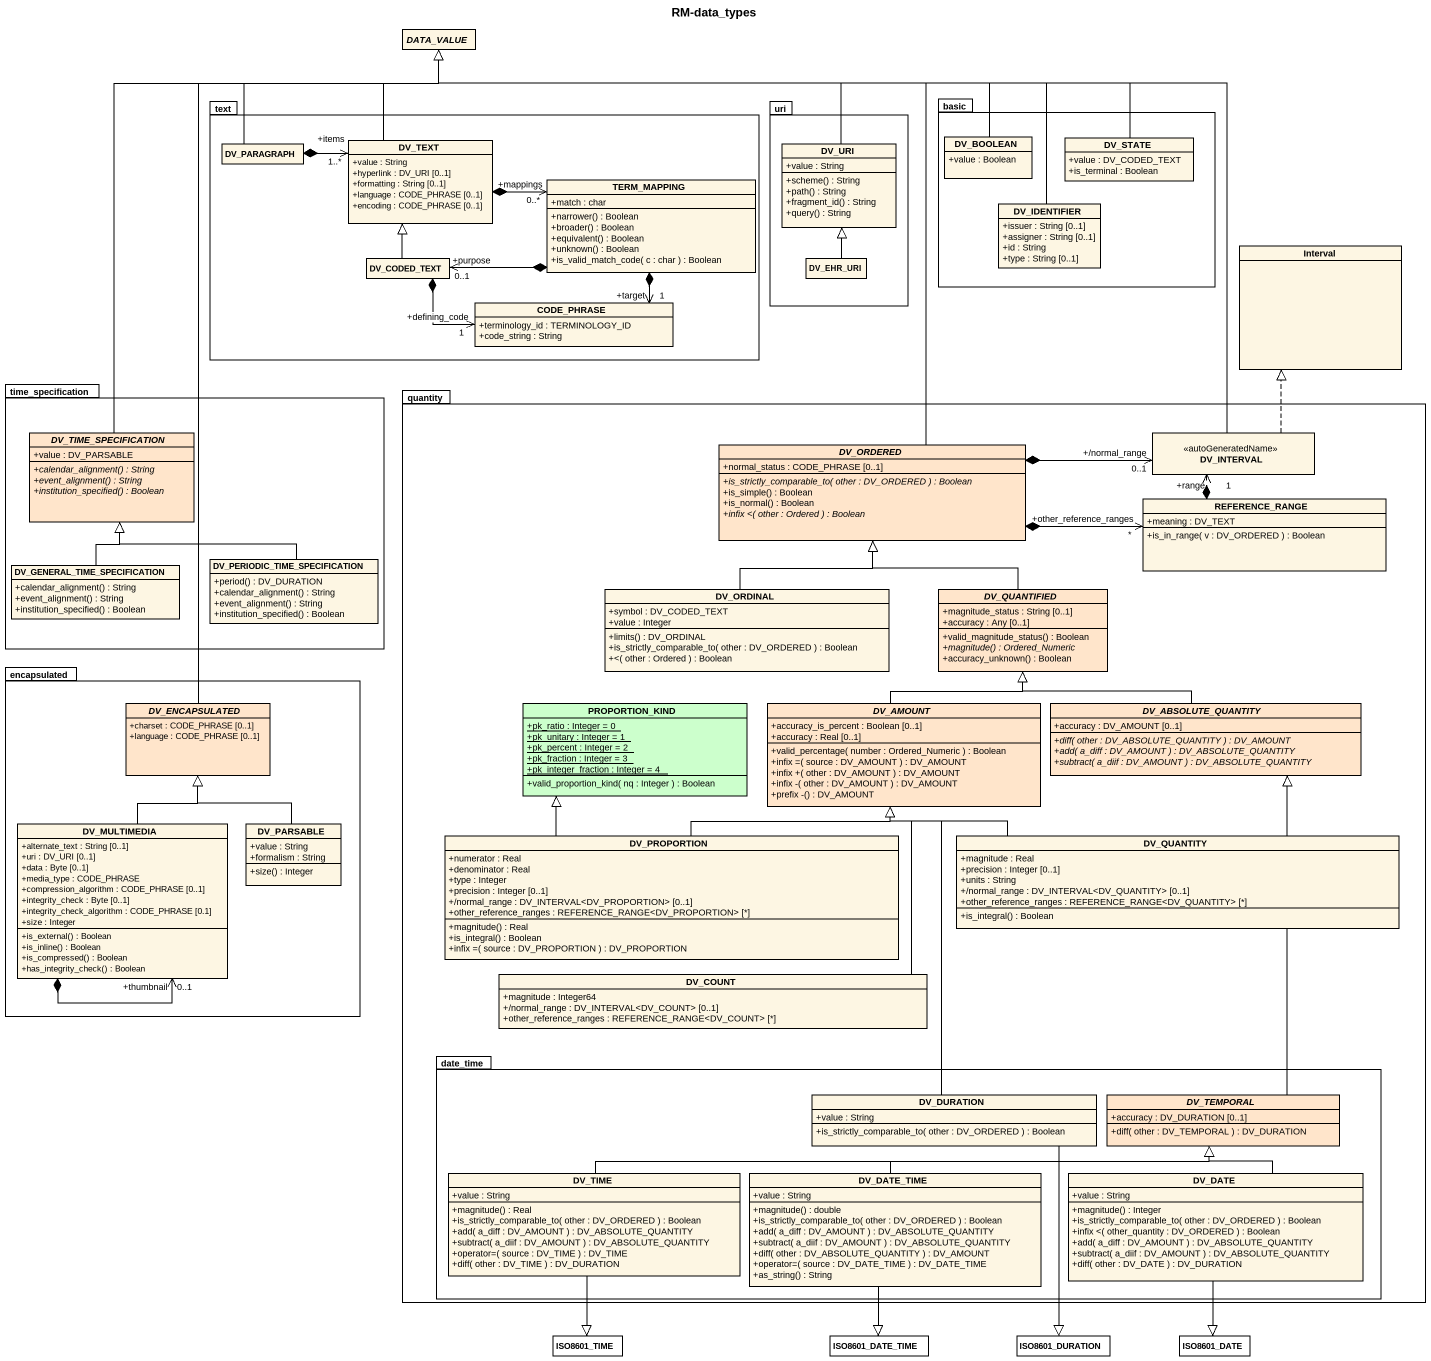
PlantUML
@startuml
title RM-data_types
hide circle
hide empty members
skinparam classAttributeIconSize 0
abstract class DATA_VALUE
package text {
  class DV_PARAGRAPH
  class DV_TEXT {
    +value : String
    +hyperlink : DV_URI [0..1]
    +formatting : String [0..1]
    +language : CODE_PHRASE [0..1]
    +encoding : CODE_PHRASE [0..1]
  }
  class TERM_MAPPING {
    +match : char
    +narrower() : Boolean
    +broader() : Boolean
    +equivalent() : Boolean
    +unknown() : Boolean
    +is_valid_match_code( c : char ) : Boolean
  }
  class DV_CODED_TEXT
  class CODE_PHRASE {
    +terminology_id : TERMINOLOGY_ID
    +code_string : String
  }
}
package uri {
  class DV_URI {
    +value : String
    +scheme() : String
    +path() : String
    +fragment_id() : String
    +query() : String
  }
  class DV_EHR_URI
}
package basic {
  class DV_BOOLEAN {
    +value : Boolean
  }
  class DV_STATE {
    +value : DV_CODED_TEXT
    +is_terminal : Boolean
  }
  class DV_IDENTIFIER {
    +issuer : String [0..1]
    +assigner : String [0..1]
    +id : String
    +type : String [0..1]
  }
}
class Interval
package time_specification {
  abstract class DV_TIME_SPECIFICATION #FFE5CB {
    +value : DV_PARSABLE
    {abstract} +calendar_alignment() : String
    {abstract} +event_alignment() : String
    {abstract} +institution_specified() : Boolean
  }
  class "DV_GENERAL_TIME_SPECIFICATION" as DV_GENERAL_TIME {
    +calendar_alignment() : String
    +event_alignment() : String
    +institution_specified() : Boolean
  }
  class "DV_PERIODIC_TIME_SPECIFICATION" as DV_PERIODIC_TIME {
    +period() : DV_DURATION
    +calendar_alignment() : String
    +event_alignment() : String
    +institution_specified() : Boolean
  }
}
package quantity {
  abstract class DV_ORDERED #FFE5CB {
    +normal_status : CODE_PHRASE [0..1]
    {abstract} +is_strictly_comparable_to( other : DV_ORDERED ) : Boolean
    +is_simple() : Boolean
    +is_normal() : Boolean
    {abstract} +infix <( other : Ordered ) : Boolean
  }
  class DV_INTERVAL <<autoGeneratedName>>
  class REFERENCE_RANGE {
    +meaning : DV_TEXT
    +is_in_range( v : DV_ORDERED ) : Boolean
  }
  class DV_ORDINAL {
    +symbol : DV_CODED_TEXT
    +value : Integer
    +limits() : DV_ORDINAL
    +is_strictly_comparable_to( other : DV_ORDERED ) : Boolean
    +<( other : Ordered ) : Boolean
  }
  abstract class DV_QUANTIFIED #FFE5CB {
    +magnitude_status : String [0..1]
    +accuracy : Any [0..1]
    +valid_magnitude_status() : Boolean
    {abstract} +magnitude() : Ordered_Numeric
    +accuracy_unknown() : Boolean
  }
  class PROPORTION_KIND #CCFFCC {
    {static} +pk_ratio : Integer = 0
    {static} +pk_unitary : Integer = 1
    {static} +pk_percent : Integer = 2
    {static} +pk_fraction : Integer = 3
    {static} +pk_integer_fraction : Integer = 4
    +valid_proportion_kind( nq : Integer ) : Boolean
  }
  abstract class DV_AMOUNT #FFE5CB {
    +accuracy_is_percent : Boolean [0..1]
    +accuracy : Real [0..1]
    +valid_percentage( number : Ordered_Numeric ) : Boolean
    +infix =( source : DV_AMOUNT ) : DV_AMOUNT
    +infix +( other : DV_AMOUNT ) : DV_AMOUNT
    +infix -( other : DV_AMOUNT ) : DV_AMOUNT
    +prefix -() : DV_AMOUNT
  }
  abstract class DV_ABSOLUTE_QUANTITY #FFE5CB {
    +accuracy : DV_AMOUNT [0..1]
    {abstract} +diff( other : DV_ABSOLUTE_QUANTITY ) : DV_AMOUNT
    {abstract} +add( a_diff : DV_AMOUNT ) : DV_ABSOLUTE_QUANTITY
    {abstract} +subtract( a_diif : DV_AMOUNT ) : DV_ABSOLUTE_QUANTITY
  }
  class DV_PROPORTION {
    +numerator : Real
    +denominator : Real
    +type : Integer
    +precision : Integer [0..1]
    +/normal_range : DV_INTERVAL<DV_PROPORTION> [0..1]
    +other_reference_ranges : REFERENCE_RANGE<DV_PROPORTION> [*]
    +magnitude() : Real
    +is_integral() : Boolean
    +infix =( source : DV_PROPORTION ) : DV_PROPORTION
  }
  class DV_QUANTITY {
    +magnitude : Real
    +precision : Integer [0..1]
    +units : String
    +/normal_range : DV_INTERVAL<DV_QUANTITY> [0..1]
    +other_reference_ranges : REFERENCE_RANGE<DV_QUANTITY> [*]
    +is_integral() : Boolean
  }
  class DV_COUNT {
    +magnitude : Integer64
    +/normal_range : DV_INTERVAL<DV_COUNT> [0..1]
    +other_reference_ranges : REFERENCE_RANGE<DV_COUNT> [*]
  }
  package date_time {
    class DV_DURATION {
      +value : String
      +is_strictly_comparable_to( other : DV_ORDERED ) : Boolean
    }
    abstract class DV_TEMPORAL #FFE5CB {
      +accuracy : DV_DURATION [0..1]
      +diff( other : DV_TEMPORAL ) : DV_DURATION
    }
    class DV_TIME {
      +value : String
      +magnitude() : Real
      +is_strictly_comparable_to( other : DV_ORDERED ) : Boolean
      +add( a_diff : DV_AMOUNT ) : DV_ABSOLUTE_QUANTITY
      +subtract( a_diif : DV_AMOUNT ) : DV_ABSOLUTE_QUANTITY
      +operator=( source : DV_TIME ) : DV_TIME
      +diff( other : DV_TIME ) : DV_DURATION
    }
    class DV_DATE_TIME {
      +value : String
      +magnitude() : double
      +is_strictly_comparable_to( other : DV_ORDERED ) : Boolean
      +add( a_diff : DV_AMOUNT ) : DV_ABSOLUTE_QUANTITY
      +subtract( a_diif : DV_AMOUNT ) : DV_ABSOLUTE_QUANTITY
      +diff( other : DV_ABSOLUTE_QUANTITY ) : DV_AMOUNT
      +operator=( source : DV_DATE_TIME ) : DV_DATE_TIME
      +as_string() : String
    }
    class DV_DATE {
      +value : String
      +magnitude() : Integer
      +is_strictly_comparable_to( other : DV_ORDERED ) : Boolean
      +infix <( other_quantity : DV_ORDERED ) : Boolean
      +add( a_diff : DV_AMOUNT ) : DV_ABSOLUTE_QUANTITY
      +subtract( a_diif : DV_AMOUNT ) : DV_ABSOLUTE_QUANTITY
      +diff( other : DV_DATE ) : DV_DURATION
    }
  }
}
package encapsulated {
  abstract class DV_ENCAPSULATED #FFE5CB {
    +charset : CODE_PHRASE [0..1]
    +language : CODE_PHRASE [0..1]
  }
  class DV_MULTIMEDIA {
    +alternate_text : String [0..1]
    +uri : DV_URI [0..1]
    +data : Byte [0..1]
    +media_type : CODE_PHRASE
    +compression_algorithm : CODE_PHRASE [0..1]
    +integrity_check : Byte [0..1]
    +integrity_check_algorithm : CODE_PHRASE [0.1]
    +size : Integer
    +is_external() : Boolean
    +is_inline() : Boolean
    +is_compressed() : Boolean
    +has_integrity_check() : Boolean
  }
  class DV_PARSABLE {
    +value : String
    +formalism : String
    +size() : Integer
  }
}
class ISO8601_TIME #FFFFFF
class ISO8601_DATE_TIME #FFFFFF
class ISO8601_DURATION #FFFFFF
class ISO8601_DATE #FFFFFF
DV_PARAGRAPH -up-|> DATA_VALUE
DV_PARAGRAPH *-right-> "+items\n1..*" DV_TEXT
DV_TEXT -up-|> DATA_VALUE
DV_TEXT *-right-> "+mappings\n0..*" TERM_MAPPING
DV_URI -left-|> DATA_VALUE
DV_BOOLEAN -left-|> DATA_VALUE
DV_STATE -left-|> DATA_VALUE
TERM_MAPPING *--> "+target\n1" CODE_PHRASE
DV_IDENTIFIER -left-|> DATA_VALUE
DV_CODED_TEXT -up-|> DV_TEXT
DV_CODED_TEXT "+purpose\n0..1" <-right-* TERM_MAPPING
DV_CODED_TEXT *-right-> "+defining_code\n1" CODE_PHRASE
DV_EHR_URI -up-|> DV_URI
DV_TIME_SPECIFICATION -up-|> DATA_VALUE
DV_ORDERED -up-|> DATA_VALUE
DV_ORDERED *-right-> "+/normal_range\n0..1" DV_INTERVAL
DV_ORDERED *-right-> "+other_reference_ranges\n*" REFERENCE_RANGE
DV_INTERVAL -left-|> DATA_VALUE
DV_INTERVAL .up.|> Interval
REFERENCE_RANGE *-up-> "+range\n1" DV_INTERVAL
DV_GENERAL_TIME -up-|> DV_TIME_SPECIFICATION
DV_PERIODIC_TIME -up-|> DV_TIME_SPECIFICATION
DV_ORDINAL -up-|> DV_ORDERED
DV_QUANTIFIED -up-|> DV_ORDERED
DV_ENCAPSULATED -up-|> DATA_VALUE
DV_AMOUNT -up-|> DV_QUANTIFIED
DV_ABSOLUTE_QUANTITY -left-|> DV_QUANTIFIED
DV_MULTIMEDIA -up-|> DV_ENCAPSULATED
DV_MULTIMEDIA *--> "+thumbnail\n0..1" DV_MULTIMEDIA
DV_PARSABLE -up-|> DV_ENCAPSULATED
DV_PROPORTION -up-|> PROPORTION_KIND
DV_PROPORTION -up-|> DV_AMOUNT
DV_QUANTITY -left-|> DV_AMOUNT
DV_COUNT -up-|> DV_AMOUNT
DV_DURATION -up-|> DV_AMOUNT
DV_DURATION --|> ISO8601_DURATION
DV_TEMPORAL -up-|> DV_ABSOLUTE_QUANTITY
DV_TIME -right-|> DV_TEMPORAL
DV_TIME --|> ISO8601_TIME
DV_DATE_TIME -right-|> DV_TEMPORAL
DV_DATE_TIME --|> ISO8601_DATE_TIME
DV_DATE -up-|> DV_TEMPORAL
DV_DATE --|> ISO8601_DATE
@enduml
